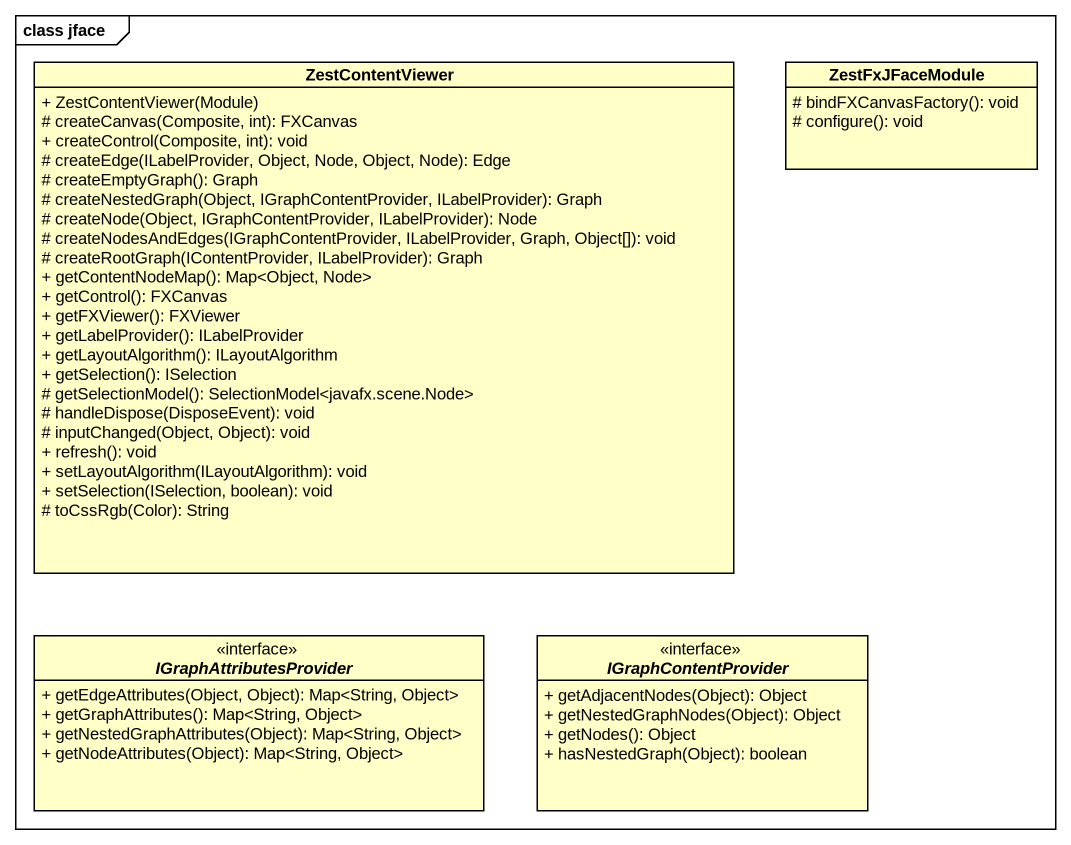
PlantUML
@startuml
mainframe class jface
hide circle
hide empty members
skinparam classAttributeIconSize 0
class ZestContentViewer #FFFFC8 {
  + ZestContentViewer(Module)
  # createCanvas(Composite, int): FXCanvas
  + createControl(Composite, int): void
  # createEdge(ILabelProvider, Object, Node, Object, Node): Edge
  # createEmptyGraph(): Graph
  # createNestedGraph(Object, IGraphContentProvider, ILabelProvider): Graph
  # createNode(Object, IGraphContentProvider, ILabelProvider): Node
  # createNodesAndEdges(IGraphContentProvider, ILabelProvider, Graph, Object[]): void
  # createRootGraph(IContentProvider, ILabelProvider): Graph
  + getContentNodeMap(): Map<Object, Node>
  + getControl(): FXCanvas
  + getFXViewer(): FXViewer
  + getLabelProvider(): ILabelProvider
  + getLayoutAlgorithm(): ILayoutAlgorithm
  + getSelection(): ISelection
  # getSelectionModel(): SelectionModel<javafx.scene.Node>
  # handleDispose(DisposeEvent): void
  # inputChanged(Object, Object): void
  + refresh(): void
  + setLayoutAlgorithm(ILayoutAlgorithm): void
  + setSelection(ISelection, boolean): void
  # toCssRgb(Color): String
}
class ZestFxJFaceModule #FFFFC8 {
  # bindFXCanvasFactory(): void
  # configure(): void
}
interface IGraphAttributesProvider #FFFFC8 {
  + getEdgeAttributes(Object, Object): Map<String, Object>
  + getGraphAttributes(): Map<String, Object>
  + getNestedGraphAttributes(Object): Map<String, Object>
  + getNodeAttributes(Object): Map<String, Object>
}
interface IGraphContentProvider #FFFFC8 {
  + getAdjacentNodes(Object): Object
  + getNestedGraphNodes(Object): Object
  + getNodes(): Object
  + hasNestedGraph(Object): boolean
}
@enduml
